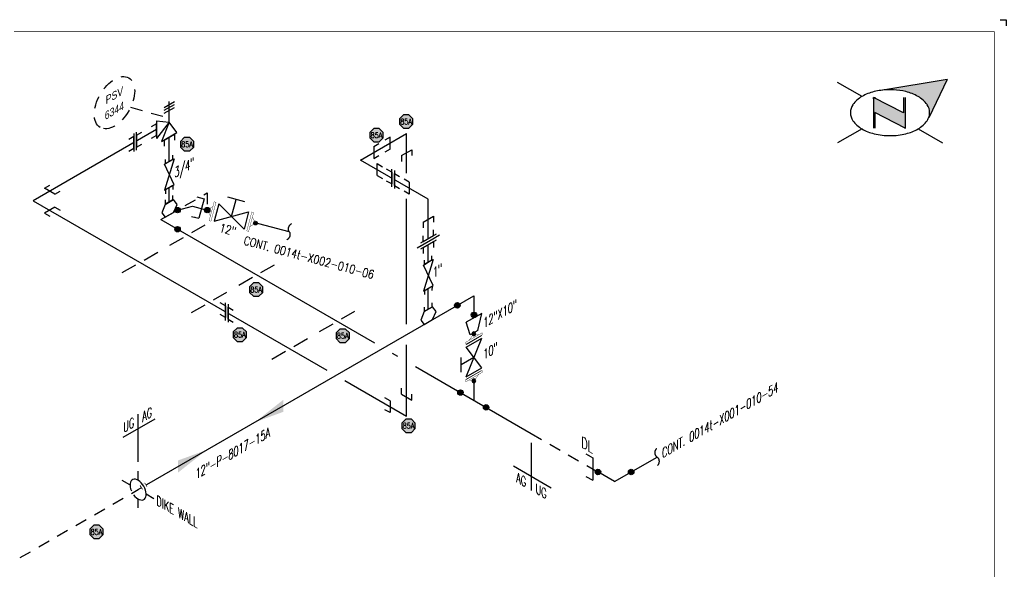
# Model space of a CAD drawing. Header units: inches. Extents: x 0.1 to 17.4, y 0.1 to 11.4.
# Drawn here: x 7.02 to 17.38, y 5.58 to 11.37 of the extents above; entities that cross this region are included whole.
import ezdxf
from ezdxf.enums import TextEntityAlignment as Align

# ---------------------------------------------------------------- set-up
doc = ezdxf.new("R2010")
doc.units = ezdxf.units.IN
doc.header["$MEASUREMENT"] = 0
doc.linetypes.add('HIDDEN2', pattern=[0.1875, 0.125, -0.0625])
for name, color, linetype in [('3', 1, 'Continuous'), ('BORDER', 3, 'Continuous'), ('COMP', 1, 'Continuous'), ('Continuation', 7, 'Continuous'), ('DL', 20, 'Continuous'), ('FITTINGS', 4, 'Continuous'), ('FLOW', 1, 'Continuous'), ('PART_PCML', 7, 'Continuous'), ('PIPE-ANNO', 150, 'HIDDEN2'), ('TEXT', 7, 'Continuous'), ('UNAS.PIPE', 251, 'Continuous'), ('WELD POINTS', 41, 'Continuous'), ('Welds', 7, 'Continuous')]:
    doc.layers.add(name, color=color, linetype=linetype)
doc.layers.add('PIPE', color=7, linetype='Continuous', lineweight=30)
doc.styles.add('ISO330', font='romand.shx', dxfattribs={"width": 0.85, "height": 0.05})
doc.styles.add('PART_Standard', font='romans', dxfattribs={"width": 0.8, "height": 0.09})
doc.styles.add('Richmond', font='arial.ttf')
doc.styles.add('SIMPLEX', font='ROMANS')
doc.styles.get("Standard").update_dxf_attribs({"font": 'arial.ttf'})
doc.dimstyles.new('Richmond', dxfattribs={"dimtxt": 0.18, "dimasz": 0.18, "dimexe": 0.18, "dimexo": 0.0625, "dimgap": 0.09, "dimtad": 0, "dimtih": 1, "dimtoh": 1, "dimdec": 4, "dimzin": 0, "dimdsep": 46, "dimtxsty": 'Richmond', "dimcen": 0.09, "dimadec": 0, "dimazin": 0, "dimtfac": 1, "dimtdec": 4, "dimtofl": 0, "dimtmove": 0, "dimatfit": 3, "dimfxl": 1, "dimtolj": 1, "dimtzin": 0, "dimarcsym": 0})

# ---------------------------------------------------------------- blocks, each defined once
blk = doc.blocks.new('north2')
at = {"layer": 'BORDER'}
for points in [[(-0.706, -0.767, -0.156851), (-0.679, -0.851, -0.095667), (-0.689, -0.905), (-0.495, -0.504), (-1.19, -0.617, -0.092194), (-0.928, -0.631, -0.072341), (-0.801, -0.681, -0.106617)], [(-0.938, -1.011), (-0.936, -1.009), (-0.936, -0.691), (-0.952, -0.691), (-0.952, -0.853), (-1.27, -0.691), (-1.27, -0.707), (-1.27, -1.012), (-1.254, -1.012), (-1.254, -0.849)]]:
    blk.add_hatch(color=7, dxfattribs=at).paths.add_polyline_path(points)
at = {"layer": 'BORDER', "color": 7}
for p, q in [((-0.495, -0.504), (-1.19, -0.617)), ((-0.495, -0.504), (-0.689, -0.905)), ((-1.389, -0.681), (-1.646, -0.533)), ((-1.27, -0.691), (-1.27, -1.012)), ((-0.952, -0.853), (-1.27, -0.691)), ((-1.27, -0.707), (-1.27, -0.691)), ((-1.262, -0.691), (-1.246, -0.691)), ((-0.952, -0.691), (-0.952, -0.853)), ((-0.936, -0.691), (-0.936, -1.012)), ((-0.936, -1.012), (-1.254, -0.849)), ((-1.254, -0.849), (-1.254, -1.012)), ((-1.389, -1.021), (-1.646, -1.169)), ((-1.26, -1.011), (-1.262, -1.009)), ((-0.928, -1.012), (-0.944, -1.012)), ((-0.801, -1.021), (-0.544, -1.169))]:
    blk.add_line(p, q, dxfattribs=at)
for centre, radius, start, end in [((-1.095, -1.329), 0.719, 97.6203, 103.4495), ((-1.095, -1.329), 0.719, 76.5505, 97.6203), ((-1.238, -0.944), 0.304, 120, 144.3429), ((-1.152, -1.093), 0.476, 103.4495, 120), ((-1.039, -1.093), 0.476, 60, 76.5505), ((-0.953, -0.944), 0.304, 35.6571, 60), ((-1.367, -0.851), 0.144, 144.3429, 180), ((-0.823, -0.851), 0.144, 360, 35.6571), ((-1.367, -0.851), 0.144, 180, 215.6571), ((-0.823, -0.851), 0.144, 324.3429, 337.5547), ((-0.823, -0.851), 0.144, 337.5796, 360), ((-1.238, -0.758), 0.304, 215.6571, 240), ((-1.152, -0.609), 0.476, 240, 256.5505), ((-1.039, -0.609), 0.476, 283.4495, 300), ((-0.953, -0.758), 0.304, 300, 324.3429), ((-1.095, -0.373), 0.719, 256.5505, 270), ((-1.095, -0.373), 0.719, 270, 283.4495)]:
    blk.add_arc(centre, radius, start, end, dxfattribs=at)
blk = doc.blocks.new('A$C6804a2e5')
blk.add_blockref('north2', (0, 0))
blk = doc.blocks.new('A$C860dd1f6')
at = {"layer": 'PIPE'}
blk.add_blockref('A$C6804a2e5', (0, 0), dxfattribs=at)
blk = doc.blocks.new('Border')
at = {"layer": 'BORDER', "const_width": 0.005}
blk.add_lwpolyline([(0.25, 0.25), (17.25, 0.25), (17.25, 11.25), (0.25, 11.25)], close=True, dxfattribs=at)
blk = doc.blocks.new('*U58')
at = {"layer": 'PIPE-ANNO', "linetype": 'Continuous'}
for p, q in [((-0.158, 0.359), (0.178, 0.553)), ((0, 0.1), (0, 0.6))]:
    blk.add_line(p, q, dxfattribs=at)
at = {"layer": 'TEXT', "style": 'PART_Standard', "oblique": 30, "width": 0.8}
blk.add_attdef('SPEC_1_30/30', (-0.155, 0.403), '', height=0.09, rotation=30, dxfattribs=at)
blk.add_attdef('SPEC_2_30/30', text='', height=0.09, rotation=30, dxfattribs=at).set_placement((0.147, 0.577), align=Align.RIGHT)
blk = doc.blocks.new('6_PASS-THROUGH_GRADE_00')
at = {"color": 0, "linetype": 'ByBlock', "lineweight": -2}
for p, q in [((-0.166, 0.096), (-0.085, 0.049)), ((0.085, 0.049), (0.166, 0.096)), ((-0.166, -0.096), (-0.085, -0.049)), ((-0.024, -0.045), (0, -0.045)), ((-0.024, -0.093), (0, -0.093)), ((0, -0.045), (0, -0.093)), ((0, -0.045), (0.024, -0.045)), ((0, -0.093), (0.024, -0.093)), ((0.085, -0.049), (0.166, -0.096))]:
    blk.add_line(p, q, dxfattribs=at)
blk.add_wipeout([(-0.024, -0.045), (0.024, -0.045), (0.024, -0.093), (-0.024, -0.093)], dxfattribs=at)
blk.add_ellipse((0, 0), major_axis=(-0.12, 0), ratio=0.57735, start_param=4.915034, end_param=10.792929, dxfattribs=at)
blk = doc.blocks.new('1_Text_330')
at = {"layer": 'TEXT', "style": 'PART_Standard', "oblique": 330, "width": 0.8}
blk.add_attdef('3/4"', (0, 0), '', height=0.09, rotation=330, dxfattribs=at)
blk = doc.blocks.new('2_WELD_SINGLE_00')
at = {"linetype": 'ByBlock', "lineweight": -2}
h = blk.add_hatch(color=0, dxfattribs=at)
edge = h.paths.add_edge_path()
edge.add_arc((0, 0), 0.0286, 0, 360)
at = {"color": 0, "linetype": 'ByBlock', "lineweight": -2}
blk.add_circle((0, 0), 0.0286, dxfattribs=at)
blk = doc.blocks.new('*U59')
at = {"layer": 'WELD POINTS', "rotation": 29.99999999999996}
blk.add_blockref('2_WELD_SINGLE_00', (-0.174, -0.1), dxfattribs=at)
at = {"layer": 'WELD POINTS'}
blk.add_blockref('2_WELD_SINGLE_00', (0, -0.201), dxfattribs=at)
blk = doc.blocks.new('2_REDUCER_THREAD_CONCENTRIC_30')
at = {"color": 0, "linetype": 'ByBlock', "lineweight": -2}
blk.add_wipeout([(0.068, 0.086), (-0.068, 0.055), (-0.068, -0.133), (0.068, -0.008)], dxfattribs=at)
for p, q in [((0.068, 0.086), (-0.068, 0.055)), ((-0.068, -0.133), (-0.068, 0.055)), ((0.068, -0.008), (0.068, 0.086)), ((0.068, -0.008), (-0.068, -0.133))]:
    blk.add_line(p, q, dxfattribs=at)
blk = doc.blocks.new('3_VALVE_FLANGE_GATE_30')
at = {"color": 0, "linetype": 'ByBlock', "lineweight": -2}
blk.add_wipeout([(-0.162, -0.187), (-0.135, -0.172), (0, 0), (0.135, -0.016), (0.162, 0), (0.162, 0.187), (0.135, 0.172), (0, 0), (-0.135, 0.016), (-0.162, 0)], dxfattribs=at)
for p, q in [((0.135, 0.172), (-0.135, -0.172)), ((0.068, 0.195), (-0.068, 0.117)), ((0, 0), (0, 0.156)), ((0.135, 0.172), (0.135, -0.016)), ((0.162, 0.187), (0.162, 0)), ((-0.162, 0), (-0.162, -0.187)), ((-0.135, 0.016), (-0.135, -0.172)), ((0.135, -0.016), (-0.135, 0.016))]:
    blk.add_line(p, q, dxfattribs=at)
blk = doc.blocks.new('AM9A04')
at = {"linetype": 'Continuous', "const_width": 0.01}
blk.add_lwpolyline([(0, -0.289), (0, 0.289), (-0.05, 0.318), (-0.05, -0.26)], close=True, dxfattribs=at)
at = {"const_width": 0.01}
blk.add_lwpolyline([(-0.05, -0.144), (-0.15, 0.087), (-0.05, 0.202)], dxfattribs=at)
blk = doc.blocks.new('A09')
at = {"layer": 'Welds'}
h = blk.add_hatch(color=256, dxfattribs=at)
h.dxf.hatch_style = 1
h.paths.add_polyline_path([(-0.03, 0, 1), (0.03, 0, 1)])
blk.add_circle((0, 0), 0.03, dxfattribs=at)
blk = doc.blocks.new('*U19')
blk.add_wipeout([(-0.052, -0.03), (-0.017, -0.07), (-0.017, -0.11), (0, -0.1), (0, 0.1), (-0.017, 0.09), (-0.017, 0.05)]).dxf.layer = 'COMP'
at = {"layer": '3', "xscale": 0.65, "yscale": 0.65, "zscale": 0.65}
blk.add_blockref('A09', (-0.052, -0.03), dxfattribs=at)
at = {"layer": 'COMP', "xscale": -0.3466300616258731, "yscale": 0.3466300616258731, "zscale": 0.3466300616258731, "rotation": 180}
blk.add_blockref('AM9A04', (0, 0), dxfattribs=at)
blk = doc.blocks.new('1_Text_30')
at = {"layer": 'TEXT', "style": 'PART_Standard', "oblique": 30, "width": 0.8}
blk.add_attdef('TEXT', (0, 0), '', height=0.09, rotation=30, dxfattribs=at)
blk = doc.blocks.new('O-let 1')
at = {"layer": 'FITTINGS', "linetype": 'ByBlock'}
for p, q in [((-0.044, -0.025), (0.044, 0.025)), ((0.083, -0.026), (0.044, 0.025)), ((-0.044, -0.025), (-0.077, -0.115)), ((0.044, -0.11), (0.083, -0.026)), ((-0.077, -0.115), (-0.043, -0.16)), ((-0.043, -0.16), (0.044, -0.11))]:
    blk.add_line(p, q, dxfattribs=at)
blk = doc.blocks.new('2_SOCKET_SINGLE_30')
at = {"color": 0, "linetype": 'ByBlock', "lineweight": -2}
for p, q in [((0, 0.063), (0.054, 0.094)), ((0, 0.063), (0, -0.063)), ((0, -0.063), (0.054, -0.031))]:
    blk.add_line(p, q, dxfattribs=at)
blk = doc.blocks.new('4_SUPPORT_I-BEAM_30')
at = {"color": 0, "linetype": 'ByBlock', "lineweight": -2}
for p, q in [((-0.044, 0.025), (-0.186, 0.107)), ((0.186, -0.107), (0.044, -0.025))]:
    blk.add_line(p, q, dxfattribs=at)
blk = doc.blocks.new('Socket_30')
at = {"color": 0, "linetype": 'ByBlock', "lineweight": -2}
for p, q in [((0, 0.0313), (0.0271, 0.0469)), ((0, 0.0313), (0, -0.0313)), ((0, -0.0313), (0.0271, -0.0156))]:
    blk.add_line(p, q, dxfattribs=at)
blk = doc.blocks.new('2_CONNECTION_SWFLANGE_DOUBLE_30')
at = {"color": 0, "linetype": 'ByBlock', "lineweight": -2}
blk.add_wipeout([(0.014, -0.086), (-0.014, -0.102), (-0.014, 0.086), (0.014, 0.102)], dxfattribs=at)
for p, q in [((-0.014, 0.086), (-0.014, -0.102)), ((0.014, -0.086), (0.014, 0.102))]:
    blk.add_line(p, q, dxfattribs=at)
at = {"color": 0, "linetype": 'ByBlock', "lineweight": -2, "zscale": 2}
for p, xscale, yscale in [((-0.014, -0.008), -2, -2), ((0.014, 0.008), 2, 2)]:
    blk.add_blockref('Socket_30', p, dxfattribs=dict(at, xscale=xscale, yscale=yscale))
blk = doc.blocks.new('*U64')
at = {"layer": 'WELD POINTS'}
for p, rotation in [((0.174, 0.1), 210), ((0.174, -0.1), 60.00000000000034)]:
    blk.add_blockref('2_WELD_SINGLE_00', p, dxfattribs=dict(at, rotation=rotation))
blk = doc.blocks.new('1_BREAK-PIPE_PIPE_00')
at = {"color": 0, "linetype": 'ByBlock', "lineweight": -2}
for centre, major_axis in [((0.03, -0.092), (0, 0.101)), ((-0.03, 0.092), (0, -0.101))]:
    blk.add_ellipse(centre, major_axis=major_axis, ratio=0.711978, start_param=0.427466, end_param=3.141593, dxfattribs=at)
blk = doc.blocks.new('1_Tilde_00')
at = {"layer": 'PIPE-ANNO', "xscale": -0.5000000000000001, "yscale": 0.5, "zscale": 0.5}
blk.add_blockref('1_BREAK-PIPE_PIPE_00', (0, 0), dxfattribs=at)
blk = doc.blocks.new('2_UNION_SOCKET_30')
at = {"color": 0, "linetype": 'ByBlock', "lineweight": -2}
blk.add_wipeout([(-0.054, -0.219), (0.054, -0.156), (0.054, 0.219), (-0.054, 0.156)], dxfattribs=at)
for p, q in [((0, 0.269), (0, -0.269)), ((0.054, 0.219), (0.054, -0.156)), ((-0.054, 0.156), (-0.054, -0.219))]:
    blk.add_line(p, q, dxfattribs=at)
at = {"color": 0, "linetype": 'ByBlock', "lineweight": -2, "zscale": 4}
for p, xscale, yscale in [((0.054, 0.031), 4, 4), ((-0.054, -0.031), -4, -4)]:
    blk.add_blockref('Socket_30', p, dxfattribs=dict(at, xscale=xscale, yscale=yscale))
blk = doc.blocks.new('2_ELBOW_SOCKET_330')
at = {"color": 0, "linetype": 'ByBlock', "lineweight": -2}
for p, q in [((0.174, -0.163), (0.174, -0.038)), ((0.174, -0.038), (0.228, -0.069)), ((0.054, -0.232), (-0.054, -0.17)), ((-0.054, -0.17), (-0.054, -0.232)), ((0.174, -0.163), (0.228, -0.194)), ((0.054, -0.232), (0.054, -0.295))]:
    blk.add_line(p, q, dxfattribs=at)
blk = doc.blocks.new('3_VALVE_SOCKET_PSV_330')
at = {"color": 0, "linetype": 'ByBlock', "lineweight": -2}
for p, q in [((0.054, 0.156), (-0.054, 0.219)), ((0.054, 0.125), (-0.054, 0.187)), ((0.054, 0.094), (-0.054, 0.156))]:
    blk.add_line(p, q, dxfattribs=at)
blk.add_wipeout([(0.135, 0.016), (0, 0), (-0.081, -0.109), (0.081, -0.203), (0, 0), (0.135, -0.172)], dxfattribs=at)
for p, q in [((0, 0), (0, 0.219)), ((0.135, 0.016), (0, 0)), ((0.135, 0.016), (0.135, -0.172)), ((-0.081, -0.109), (0, 0)), ((0, 0), (0.135, -0.172)), ((0, 0), (0.081, -0.203)), ((0.081, -0.203), (-0.081, -0.109))]:
    blk.add_line(p, q, dxfattribs=at)
at = {"color": 0, "linetype": 'ByBlock', "lineweight": -2, "xscale": 2, "yscale": -2, "zscale": 2}
blk.add_blockref('Socket_30', (0.135, -0.078), dxfattribs=at)
at = {"color": 0, "linetype": 'ByBlock', "lineweight": -2, "xscale": -2, "yscale": -2, "zscale": 2, "rotation": 59.99999999999994}
blk.add_blockref('Socket_30', (0, -0.156), dxfattribs=at)
blk = doc.blocks.new('1_ID-BUBBLE_INSTRUMENT_30')
at = {"color": 0, "linetype": 'ByBlock', "lineweight": -2}
blk.add_ellipse((0, 0), major_axis=(-0.15, -0.26), ratio=0.57735, dxfattribs=at)
at = {"color": 0, "linetype": 'ByBlock', "lineweight": -2, "oblique": 30}
for tag, p in [('INST.TYPE', (-0.019, 0.067)), ('NUM', (-0.019, -0.094))]:
    blk.add_attdef(tag, text='', height=0.075, rotation=30, dxfattribs=at).set_placement(p, align=Align.MIDDLE_CENTER)
blk = doc.blocks.new('1_ARROW_FLOW_30')
at = {"color": 0, "linetype": 'ByBlock'}
blk.add_solid([(-0.15, -0.15), (0.15, 0.087), (-0.15, -0.023)], dxfattribs=at)
blk = doc.blocks.new('1_Cont_30')
at = {"layer": 'Continuation', "style": 'PART_Standard', "oblique": 30, "width": 0.8}
blk.add_attdef('CONT', (0, 0), '', height=0.09, rotation=30, dxfattribs=at)
blk = doc.blocks.new('*U83')
blk.add_wipeout([(-0.022, -0.004), (-0.022, -0.107), (0.012, -0.107), (0.059, -0.004), (0.012, 0.099), (-0.022, 0.099)]).dxf.layer = 'COMP'
at = {"layer": 'COMP', "linetype": 'Continuous', "const_width": 0.00347}
blk.add_lwpolyline([(0.01, -0.106), (0.01, 0.1), (-0.01, 0.1), (-0.01, -0.106)], close=True, dxfattribs=at)
blk.add_lwpolyline([(0.01, -0.055), (0.057, -0.003), (0.01, 0.049)], dxfattribs=at)
at = {"layer": '3', "xscale": 0.65, "yscale": 0.65, "zscale": 0.65}
blk.add_blockref('A09', (0.057, -0.003), dxfattribs=at)
blk = doc.blocks.new('1_Cont_0')
at = {"layer": 'Continuation', "style": 'PART_Standard', "width": 0.8}
blk.add_attdef('CONT', (0, 0), '', height=0.09, dxfattribs=at)
blk = doc.blocks.new('DL_330')
at = {"layer": 'DL', "style": 'ISO330', "oblique": 330, "width": 0.85}
blk.add_text('DL', height=0.1, rotation=330, dxfattribs=at).set_placement((0, 0))
blk = doc.blocks.new('PART_PCML')
blk.add_hatch(color=0).paths.add_polyline_path([(-0.07, -0.029), (-0.029, -0.07), (0.029, -0.07), (0.07, -0.029), (0.07, 0.029), (0.029, 0.07), (-0.029, 0.07), (-0.07, 0.029)])
at = {"color": 7, "const_width": 0.009}
blk.add_lwpolyline([(-0.07, 0.029), (-0.029, 0.07), (0.029, 0.07), (0.07, 0.029), (0.07, -0.029), (0.029, -0.07), (-0.029, -0.07), (-0.07, -0.029), (-0.07, 0.029), (-0.029, 0.07)], dxfattribs=at)
at = {"color": 18, "true_color": 0x000000}
blk.add_lwpolyline([(-0.029, 0.07), (-0.07, 0.029), (-0.07, -0.029), (-0.029, -0.07), (0.029, -0.07), (0.07, -0.029), (0.07, 0.029), (0.029, 0.07)], close=True, dxfattribs=at)
at = {"color": 7, "true_color": 0xffffff, "style": 'SIMPLEX', "width": 0.8, "flags": 1}
for tag, p in [('CIRCUIT', (-0.094, 0.089)), ('DM', (-0.053, -0.133)), ('TYPE', (-0.075, -0.204))]:
    blk.add_attdef(tag, p, '', height=0.0586, dxfattribs=at)
at = {"color": 7, "true_color": 0xffffff, "style": 'SIMPLEX', "width": 0.8}
blk.add_attdef('DMDISP', text='', height=0.0586, dxfattribs=at).set_placement((0, 0), align=Align.MIDDLE_CENTER)
blk = doc.blocks.new('*U85')
at = {"color": 20, "linetype": 'ByBlock', "ltscale": 0.7}
blk.add_line((-0.054, 0.15), (-0.054, -0.087), dxfattribs=at)
for points in [[(-0.126, 0.191), (-0.054, 0.15)], [(-0.126, -0.046), (-0.054, -0.087)]]:
    blk.add_leader(points, dimstyle='Richmond', override={"dimasz": 0.04, "dimgap": 0.09, "dimtad": 0}, dxfattribs=at)
blk = doc.blocks.new('*U89')
at = {"layer": 'DL', "color": 20, "linetype": 'ByBlock', "ltscale": 0.8}
blk.add_line((-0.033, 0.119), (-0.088, -0.086), dxfattribs=at)
at = {"layer": 'DL', "color": 20, "linetype": 'ByBlock', "ltscale": 0.7}
for points in [[(-0.11, 0.139), (-0.033, 0.119)], [(-0.165, -0.066), (-0.088, -0.086)]]:
    blk.add_leader(points, dimstyle='Richmond', override={"dimasz": 0.04, "dimgap": 0.09, "dimtad": 0}, dxfattribs=at)

msp = doc.modelspace()

# ---------------------------------------------------------------- linework, layer by layer
for p, q in [((17.312, 11.375), (17.375, 11.375)), ((17.375, 11.375), (17.375, 11.312))]:
    msp.add_line(p, q)
at = {"layer": 'FITTINGS', "linetype": 'ByBlock', "lineweight": -2}
for p, q in [((10.736, 10.043), (10.79, 10.075)), ((10.907, 10.142), (10.852, 10.111)), ((10.907, 10.017), (10.907, 10.142)), ((10.736, 10.043), (10.736, 9.918)), ((10.736, 9.918), (10.79, 9.95)), ((10.907, 10.017), (10.852, 9.986)), ((11.026, 9.948), (11.135, 10.01)), ((11.026, 9.948), (11.026, 9.885)), ((11.135, 10.01), (11.135, 9.948)), ((10.773, 9.739), (10.773, 9.864)), ((10.773, 9.864), (10.827, 9.832)), ((10.773, 9.739), (10.827, 9.707)), ((11.108, 9.67), (11.054, 9.701)), ((11.108, 9.67), (11.108, 9.545)), ((11.108, 9.545), (11.054, 9.576)), ((11.255, 9.251), (11.363, 9.314)), ((11.255, 9.251), (11.255, 9.189)), ((11.363, 9.314), (11.363, 9.251))]:
    msp.add_line(p, q, dxfattribs=at)
at = {"layer": 'FITTINGS', "linetype": 'ByBlock'}
for p, q in [((8.641, 9.916), (8.539, 9.584)), ((8.539, 9.857), (8.59, 9.886)), ((8.641, 9.643), (8.539, 9.857)), ((8.59, 9.886), (8.641, 9.916)), ((8.539, 9.584), (8.641, 9.643)), ((11.36, 8.858), (11.257, 8.526)), ((11.258, 8.799), (11.309, 8.829)), ((11.309, 8.829), (11.36, 8.858)), ((11.36, 8.586), (11.258, 8.799)), ((11.257, 8.526), (11.36, 8.586))]:
    msp.add_line(p, q, dxfattribs=at)
at = {"layer": 'PIPE'}
for p, q in [((8.59, 10.299), (7.162, 9.475)), ((8.59, 9.886), (8.59, 10.299)), ((10.599, 9.902), (11.081, 10.18)), ((11.081, 9.763), (11.081, 10.18)), ((11.309, 9.492), (10.599, 9.902)), ((7.162, 9.475), (10.245, 7.695)), ((11.081, 8.177), (11.081, 9.495)), ((11.309, 8.829), (11.309, 9.492)), ((8.503, 9.276), (8.677, 9.376)), ((8.677, 9.376), (8.833, 9.417)), ((8.833, 9.417), (8.989, 9.376)), ((8.503, 9.276), (10.743, 7.982)), ((8.263, 6.442), (11.788, 8.477)), ((11.788, 8.477), (11.788, 7.379)), ((10.931, 7.874), (10.987, 7.842)), ((11.081, 7.212), (11.081, 7.96)), ((11.175, 7.734), (12.389, 7.032)), ((10.433, 7.586), (11.081, 7.212))]:
    msp.add_line(p, q, dxfattribs=at)
at = {"layer": 'PIPE', "linetype": 'Continuous'}
for p, q in [((8.59, 9.461), (8.59, 9.614)), ((11.309, 8.336), (11.309, 8.556))]:
    msp.add_line(p, q, dxfattribs=at)
at = {"layer": 'PIPE', "linetype": 'HIDDEN2'}
msp.add_line((12.389, 7.032), (13.09, 6.627), dxfattribs=at)
at = {"layer": 'PIPE-ANNO'}
for p, q in [((8.758, 9.423), (8.989, 9.556)), ((8.989, 9.556), (8.989, 9.437))]:
    msp.add_line(p, q, dxfattribs=at)
at = {"layer": 'PIPE-ANNO', "linetype": 'Continuous'}
for p, q in [((12.389, 6.932), (12.389, 6.432)), ((12.202, 6.69), (12.6, 6.461))]:
    msp.add_line(p, q, dxfattribs=at)
at = {"layer": 'UNAS.PIPE'}
for p, q in [((9.849, 9.149), (9.41, 9.265)), ((13.264, 6.527), (13.71, 6.784)), ((13.264, 6.527), (13.09, 6.627))]:
    msp.add_line(p, q, dxfattribs=at)

# ---------------------------------------------------------------- block references
at = {"rotation": 340.5097493686452}
msp.add_blockref('1_Tilde_00', (9.849, 9.149), dxfattribs=at)
at = {"rotation": 345}
msp.add_blockref('1_Cont_0', (9.364, 9.017), dxfattribs=at).add_auto_attribs({'CONT': 'CONT. 0014t-X002-010-06'})
msp.add_blockref('DL_330', (12.916, 6.889))
at = {"layer": 'BORDER'}
for name, p in [('Border', (0, 0)), ('A$C860dd1f6', (17.25, 11.25))]:
    msp.add_blockref(name, p, dxfattribs=at)
at = {"layer": 'Continuation'}
msp.add_blockref('1_Cont_30', (13.762, 6.768), dxfattribs=at).add_auto_attribs({'CONT': 'CONT. 0014t-X001-010-54'})
at = {"layer": 'DL'}
msp.add_blockref('*U85', (13.09, 6.627), dxfattribs=at)
at = {"layer": 'FITTINGS'}
for p, xscale, yscale, zscale, rotation in [((8.59, 9.886), -0.7131685043775329, 0.713168504377533, 0.713168504377533, 299.9952760451079), ((8.59, 9.614), -0.713168504377533, 0.713168504377533, 0.713168504377533, 119.9952760451079), ((8.59, 9.461), -0.7131685043775329, 0.7131685043775329, 0.7131685043775329, 299.9952760451079), ((11.308, 8.829), -0.7131685043775329, 0.713168504377533, 0.713168504377533, 299.9952760451079), ((11.309, 8.556), -0.713168504377533, 0.713168504377533, 0.713168504377533, 119.9952760451079), ((11.309, 8.556), -0.713168504377533, 0.713168504377533, 0.713168504377533, 119.9952760451079), ((11.309, 8.336), -0.7131685043775329, 0.7131685043775329, 0.7131685043775329, 299.9952760451079), ((11.309, 8.336), -0.7131685043775329, 0.7131685043775329, 0.7131685043775329, 299.9952760451079)]:
    msp.add_blockref('2_SOCKET_SINGLE_30', p, dxfattribs=dict(at, xscale=xscale, yscale=yscale, zscale=zscale, rotation=rotation))
for p, rotation in [((7.162, 9.475), 59.99999999999999), ((11.081, 7.212), 180)]:
    msp.add_blockref('2_ELBOW_SOCKET_330', p, dxfattribs=dict(at, rotation=rotation))
for p in [(8.59, 9.461), (11.309, 8.336)]:
    msp.add_blockref('O-let 1', p, dxfattribs=at)
at = {"layer": 'FITTINGS', "xscale": -1}
for p in [(8.782, 9.115), (8.283, 8.827), (9.508, 8.696), (9.01, 8.408), (10.353, 8.208), (9.854, 7.92)]:
    msp.add_blockref('4_SUPPORT_I-BEAM_30', p, dxfattribs=at)
at = {"layer": 'FLOW', "rotation": 180}
msp.add_blockref('1_ARROW_FLOW_30', (9.639, 7.236), dxfattribs=at)
at = {"layer": 'FLOW'}
msp.add_blockref('1_ARROW_FLOW_30', (8.833, 6.771), dxfattribs=at)
at = {"layer": 'PART_PCML', "color": 13}
for p in [(11.076, 10.306), (10.765, 10.163), (9.503, 8.541), (9.331, 8.068), (10.411, 8.057), (11.102, 7.112), (7.826, 5.998)]:
    msp.add_blockref('PART_PCML', p, dxfattribs=at).add_auto_attribs({'DMDISP': '85A'})
at = {"layer": 'PIPE-ANNO'}
msp.add_blockref('*U58', (8.263, 6.633), dxfattribs=at).add_auto_attribs({'SPEC_1_30/30': 'UG', 'SPEC_2_30/30': 'AG'})
msp.add_blockref('1_Tilde_00', (13.71, 6.784), dxfattribs=at)
at = {"layer": 'TEXT'}
for p, values in [((8.645, 9.712), {'TEXT': '3/4"'}), ((11.357, 8.662), {'TEXT': '1"'}), ((8.866, 6.548), {'TEXT': '12"-P-8017-15A'})]:
    msp.add_blockref('1_Text_30', p, dxfattribs=at).add_auto_attribs(values)
ref = msp.add_blockref('1_Text_330', (12.232, 6.523), dxfattribs=dict(at, rotation=180))
ref.add_attrib('3/4"', 'AG', (12.232, 6.523), dxfattribs={"height": 0.09, "rotation": 330, "style": 'PART_Standard', "oblique": 330, "width": 0.8})
ref = msp.add_blockref('1_Text_330', (12.435, 6.406), dxfattribs=dict(at, rotation=180))
ref.add_attrib('3/4"', 'UG', (12.435, 6.406), dxfattribs={"height": 0.09, "rotation": 330, "style": 'PART_Standard', "oblique": 330, "width": 0.8})
at = {"layer": 'UNAS.PIPE'}
for p, rotation in [((13.09, 6.627), 330.0000000000001), ((13.438, 6.627), 119.9999999999999)]:
    msp.add_blockref('2_WELD_SINGLE_00', p, dxfattribs=dict(at, rotation=rotation))
at = {"layer": 'WELD POINTS'}
for name, p in [('*U64', (8.503, 9.276)), ('2_WELD_SINGLE_00', (11.916, 7.305))]:
    msp.add_blockref(name, p, dxfattribs=at)

# ---------------------------------------------------------------- next in the draw order: block references
at = {"layer": 'FITTINGS', "xscale": -1}
for name, p in [('3_VALVE_SOCKET_PSV_330', (8.59, 10.299)), ('2_CONNECTION_SWFLANGE_DOUBLE_30', (10.939, 9.705)), ('2_CONNECTION_SWFLANGE_DOUBLE_30', (9.194, 8.302))]:
    msp.add_blockref(name, p, dxfattribs=at)
at = {"layer": 'FITTINGS'}
msp.add_blockref('2_CONNECTION_SWFLANGE_DOUBLE_30', (8.233, 10.093), dxfattribs=at)
at = {"layer": 'FITTINGS', "xscale": -0.5, "yscale": 0.5, "zscale": 0.5, "rotation": 299.9999999999999}
msp.add_blockref('2_UNION_SOCKET_30', (11.309, 9.045), dxfattribs=at)
at = {"layer": 'FITTINGS', "yscale": -1, "rotation": 299.9999999999999}
msp.add_blockref('2_REDUCER_THREAD_CONCENTRIC_30', (11.788, 8.167), dxfattribs=at)
at = {"layer": 'PIPE', "rotation": 120}
msp.add_blockref('6_PASS-THROUGH_GRADE_00', (8.263, 6.442), dxfattribs=at)

# ---------------------------------------------------------------- next in the draw order: wipeouts: each hides what was drawn before it
at = {"linetype": 'ByBlock', "lineweight": -2}
msp.add_wipeout([(9.03, 9.268), (9.061, 9.26), (9.242, 9.308), (9.375, 9.176), (9.406, 9.167), (9.455, 9.348), (9.423, 9.357), (9.242, 9.308), (9.11, 9.441), (9.078, 9.449)], dxfattribs=at).dxf.layer = 'FITTINGS'

# ---------------------------------------------------------------- next in the draw order: linework, layer by layer
at = {"layer": 'FITTINGS', "linetype": 'ByBlock', "lineweight": -2}
for p, q in [((9.078, 9.449), (9.03, 9.268)), ((9.455, 9.348), (9.406, 9.167))]:
    msp.add_line(p, q, dxfattribs=at)
at = {"layer": 'PIPE', "linetype": 'HIDDEN2'}
msp.add_line((6.83, 5.615), (8.263, 6.442), dxfattribs=at)
at = {"layer": 'PIPE-ANNO'}
msp.add_line((8.185, 10.456), (8.59, 10.342), dxfattribs=at)
at = {"layer": 'UNAS.PIPE'}
for p, q in [((9.11, 9.441), (9.061, 9.26)), ((9.375, 9.176), (9.11, 9.441)), ((9.2, 9.514), (9.381, 9.465)), ((9.242, 9.308), (9.291, 9.489)), ((9.061, 9.26), (9.423, 9.357)), ((9.423, 9.357), (9.375, 9.176))]:
    msp.add_line(p, q, dxfattribs=at)

# ---------------------------------------------------------------- next in the draw order: block references
at = {"layer": 'FITTINGS', "xscale": -1, "rotation": 119.9999999999988}
msp.add_blockref('3_VALVE_FLANGE_GATE_30', (11.788, 7.83), dxfattribs=at)
at = {"layer": 'PART_PCML', "color": 13}
msp.add_blockref('PART_PCML', (8.777, 10.067), dxfattribs=at).add_auto_attribs({'DMDISP': '85A'})
at = {"layer": 'PIPE-ANNO'}
msp.add_blockref('1_ID-BUBBLE_INSTRUMENT_30', (8.015, 10.504), dxfattribs=at).add_auto_attribs({'INST.TYPE': 'PSV', 'NUM': '6344'})
at = {"layer": 'TEXT'}
msp.add_blockref('1_Text_330', (8.455, 6.283), dxfattribs=at).add_auto_attribs({'3/4"': 'DIKE WALL'})
at = {"layer": 'WELD POINTS'}
msp.add_blockref('*U59', (11.788, 8.477), dxfattribs=at)

# ---------------------------------------------------------------- next in the draw order: block references
at = {"layer": 'COMP', "ltscale": 0.65, "rotation": 164.9999999999997}
msp.add_blockref('*U83', (9.044, 9.359), dxfattribs=at)
at = {"layer": 'COMP', "ltscale": 0.65, "xscale": -1}
for p, rotation in [((11.788, 8.018), 119.9999999999988), ((11.788, 7.643), 299.9999999999989)]:
    msp.add_blockref('*U19', p, dxfattribs=dict(at, rotation=rotation))

# ---------------------------------------------------------------- next in the draw order: wipeouts: each hides what was drawn before it
msp.add_wipeout([(9.419, 9.262), (9.446, 9.362), (9.479, 9.353), (9.498, 9.241), (9.425, 9.154), (9.392, 9.163)]).dxf.layer = 'UNAS.PIPE'

# ---------------------------------------------------------------- next in the draw order: hatches: boundary and pattern name
at = {"layer": 'UNAS.PIPE'}
h = msp.add_hatch(color=256, dxfattribs=at)
h.dxf.hatch_style = 1
h.paths.add_polyline_path([(9.476, 9.245, -1), (9.514, 9.235, -1)])

# ---------------------------------------------------------------- next in the draw order: linework, layer by layer
at = {"layer": 'UNAS.PIPE', "const_width": 0.00347}
msp.add_lwpolyline([(9.476, 9.352), (9.423, 9.153), (9.404, 9.158), (9.457, 9.357)], close=True, dxfattribs=at)
msp.add_lwpolyline([(9.463, 9.303), (9.495, 9.24), (9.436, 9.202)], dxfattribs=at)
at = {"layer": 'UNAS.PIPE'}
msp.add_circle((9.495, 9.24), 0.0195, dxfattribs=at)

# ---------------------------------------------------------------- next in the draw order: block references
at = {"layer": 'DL'}
msp.add_blockref('*U89', (8.989, 9.376), dxfattribs=at)
at = {"layer": 'TEXT'}
for p, values in [((11.887, 8.135), {'TEXT': '12"X10"'}), ((11.887, 7.804), {'TEXT': '10"'})]:
    msp.add_blockref('1_Text_30', p, dxfattribs=at).add_auto_attribs(values)
at = {"layer": 'WELD POINTS'}
for p in [(8.989, 9.376), (11.646, 7.461)]:
    msp.add_blockref('2_WELD_SINGLE_00', p, dxfattribs=at)

# ---------------------------------------------------------------- next in the draw order: texts
at = {"layer": 'UNAS.PIPE', "style": 'PART_Standard', "width": 0.8}
msp.add_text('12"', height=0.09, rotation=345, dxfattribs=at).set_placement((9.11, 9.151))

doc.saveas('drawing.dxf')
